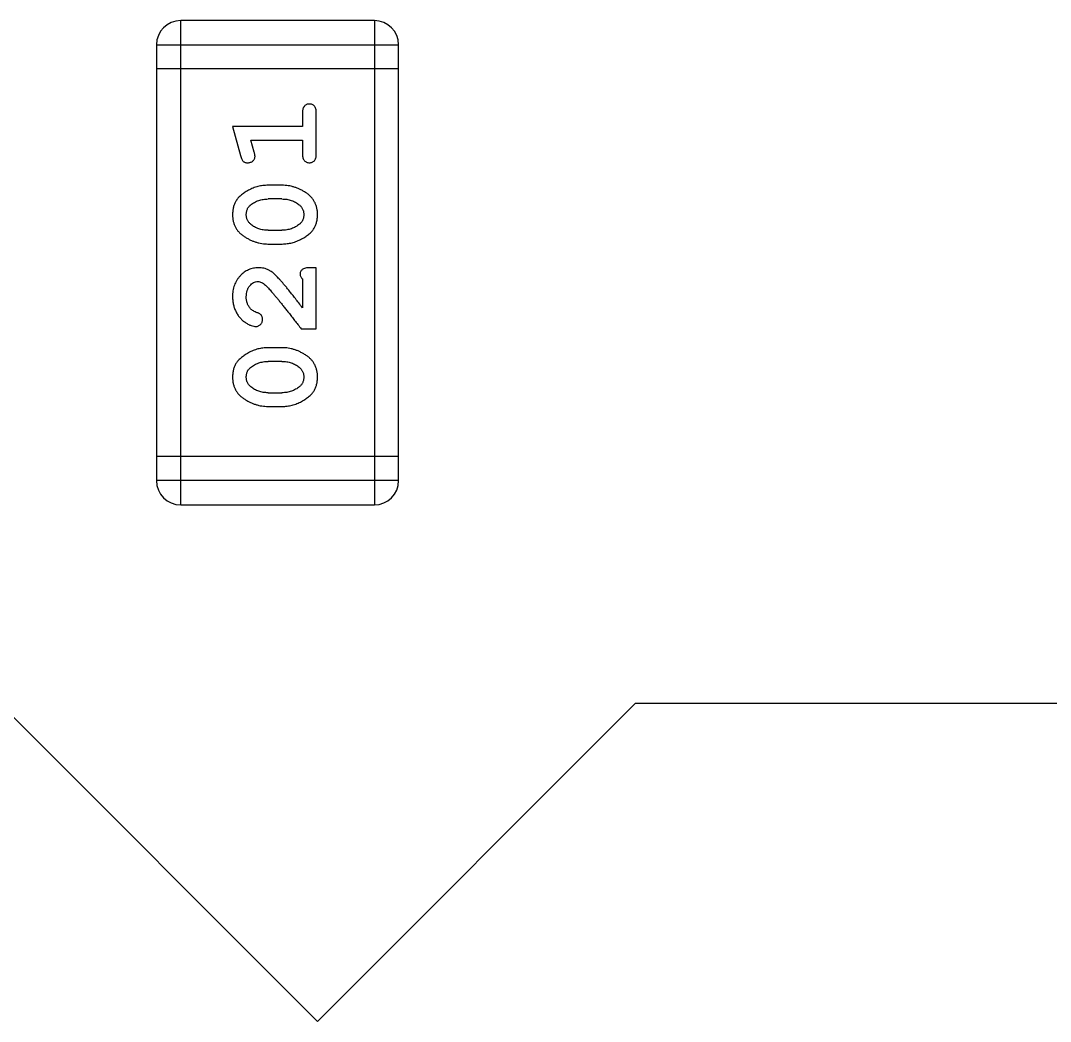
# Model space of a CAD drawing. Header units: millimetres. Extents: x 563 to 681, y 173 to 284.
# Drawn here: x 651.382 to 652.678, y 175.885 to 177.145 of the extents above; entities that cross this region are included whole.
import ezdxf

# ---------------------------------------------------------------- set-up
doc = ezdxf.new("R2010")
doc.units = ezdxf.units.MM
doc.header["$LTSCALE"] = 30.734
doc.layers.get('0').update_dxf_attribs({"linetype": 'CONTINUOUS'})

msp = doc.modelspace()

# ---------------------------------------------------------------- linework, layer by layer
at = {"linetype": 'Continuous'}
for p, q in [((651.8273, 177.1452), (651.5834, 177.1452)), ((651.5834, 176.5356), (651.5834, 177.1452)), ((651.8273, 177.1452), (651.8273, 176.5356)), ((651.5529, 177.1147), (651.8577, 177.1147)), ((651.5529, 177.1147), (651.5529, 176.5661)), ((651.8577, 176.5661), (651.8577, 177.1147)), ((651.8577, 177.0843), (651.5529, 177.0843)), ((651.7368, 177.0292), (651.7368, 177.0119)), ((651.7541, 176.9773), (651.7541, 177.0292)), ((651.7368, 177.0119), (651.6487, 177.0119)), ((651.6487, 177.0119), (651.6586, 176.9753)), ((651.6718, 176.9946), (651.7368, 176.9946)), ((651.676, 176.9796), (651.6718, 176.9946)), ((651.7368, 176.9946), (651.7368, 176.9773)), ((651.7111, 176.938), (651.6933, 176.938)), ((651.7108, 176.9207), (651.6936, 176.9207)), ((651.6936, 176.8813), (651.7108, 176.8813)), ((651.6933, 176.864), (651.7111, 176.864)), ((651.7541, 176.8341), (651.7463, 176.8341)), ((651.7541, 176.7571), (651.7541, 176.8341)), ((651.7368, 176.82), (651.7368, 176.7838)), ((651.7352, 176.7571), (651.7541, 176.7571)), ((651.7111, 176.7335), (651.6933, 176.7335)), ((651.7108, 176.7161), (651.6936, 176.7161)), ((651.6936, 176.6768), (651.7108, 176.6768)), ((651.6933, 176.6595), (651.7111, 176.6595)), ((651.8577, 176.5966), (651.5529, 176.5966)), ((651.8577, 176.5661), (651.5529, 176.5661)), ((651.5834, 176.5356), (651.8273, 176.5356)), ((651.3555, 176.2854), (651.7555, 175.8854)), ((651.7555, 175.8854), (652.1555, 176.2854)), ((653.8955, 176.2854), (652.1555, 176.2854))]:
    msp.add_line(p, q, dxfattribs=at)
for centre, start, end in [((651.5834, 177.1147), 90, 180), ((651.8273, 177.1147), 0, 90), ((651.5834, 176.5661), 180, 270), ((651.8273, 176.5661), 270, 0)]:
    msp.add_arc(centre, 0.0305, start, end, dxfattribs=at)
for points, knots in [([(651.7455, 177.0402), (651.7449, 177.0402), (651.7437, 177.0401), (651.742, 177.0396), (651.7405, 177.0388), (651.7392, 177.0376), (651.7381, 177.0361), (651.7373, 177.0341), (651.7369, 177.0318), (651.7368, 177.0301), (651.7368, 177.0292)], [0, 0, 0, 0, 0.11517, 0.223509, 0.328254, 0.438012, 0.553651, 0.682263, 0.830856, 1, 1, 1, 1]), ([(651.7541, 177.0292), (651.7541, 177.0301), (651.7541, 177.0318), (651.7536, 177.0341), (651.7529, 177.0361), (651.7518, 177.0376), (651.7505, 177.0388), (651.7489, 177.0396), (651.7473, 177.0401), (651.7461, 177.0402), (651.7455, 177.0402)], [0, 0, 0, 0, 0.169012, 0.317488, 0.445429, 0.560977, 0.67065, 0.776666, 0.88492, 1, 1, 1, 1]), ([(651.677, 176.9742), (651.677, 176.9745), (651.677, 176.9753), (651.6768, 176.9765), (651.6764, 176.978), (651.6762, 176.979), (651.676, 176.9796)], [0, 0, 0, 0, 0.183151, 0.413144, 0.682305, 1, 1, 1, 1]), ([(651.7368, 176.9773), (651.7368, 176.9764), (651.7369, 176.9747), (651.7373, 176.9724), (651.7381, 176.9704), (651.7392, 176.9689), (651.7405, 176.9677), (651.742, 176.9669), (651.7437, 176.9664), (651.7449, 176.9663), (651.7455, 176.9663)], [0, 0, 0, 0, 0.169102, 0.317658, 0.446239, 0.563118, 0.671828, 0.776546, 0.884858, 1, 1, 1, 1]), ([(651.7455, 176.9663), (651.7461, 176.9663), (651.7473, 176.9664), (651.7489, 176.9669), (651.7504, 176.9677), (651.7518, 176.9689), (651.7529, 176.9704), (651.7536, 176.9724), (651.7541, 176.9747), (651.7541, 176.9764), (651.7541, 176.9773)], [0, 0, 0, 0, 0.115051, 0.223278, 0.329269, 0.437893, 0.554681, 0.682591, 0.83103, 1, 1, 1, 1]), ([(651.6586, 176.9753), (651.6589, 176.9745), (651.6593, 176.9729), (651.6602, 176.9708), (651.6611, 176.9692), (651.6621, 176.968), (651.6633, 176.9672), (651.6646, 176.9667), (651.6661, 176.9663), (651.6672, 176.9663), (651.6678, 176.9663)], [0, 0, 0, 0, 0.187321, 0.344927, 0.475328, 0.579604, 0.674244, 0.773631, 0.882025, 1, 1, 1, 1]), ([(651.6678, 176.9663), (651.6684, 176.9663), (651.6696, 176.9664), (651.6714, 176.9668), (651.673, 176.9675), (651.6744, 176.9686), (651.6755, 176.9698), (651.6764, 176.9711), (651.6769, 176.9726), (651.677, 176.9737), (651.677, 176.9742)], [0, 0, 0, 0, 0.138815, 0.27042, 0.39836, 0.52875, 0.654955, 0.771147, 0.884581, 1, 1, 1, 1]), ([(651.6933, 176.938), (651.6923, 176.9379), (651.6901, 176.9379), (651.6869, 176.9376), (651.6838, 176.9371), (651.6807, 176.9364), (651.6776, 176.9355), (651.6746, 176.9344), (651.6717, 176.9331), (651.6688, 176.9316), (651.666, 176.93), (651.6635, 176.9284), (651.6612, 176.9267), (651.6591, 176.925), (651.6572, 176.9233), (651.6556, 176.9216), (651.6541, 176.9199), (651.6526, 176.9175), (651.651, 176.9143), (651.6497, 176.9102), (651.6489, 176.9056), (651.6488, 176.9025), (651.6487, 176.9008)], [0, 0, 0, 0, 0.049855, 0.099516, 0.148482, 0.19758, 0.246804, 0.296268, 0.346517, 0.397047, 0.446826, 0.49336, 0.537801, 0.579207, 0.617974, 0.654833, 0.689171, 0.722088, 0.786392, 0.853518, 0.924186, 1, 1, 1, 1]), ([(651.7557, 176.9011), (651.7557, 176.9025), (651.7556, 176.9053), (651.7549, 176.9094), (651.7537, 176.9133), (651.7522, 176.9168), (651.7501, 176.9202), (651.7476, 176.9232), (651.7447, 176.926), (651.7413, 176.9285), (651.7377, 176.9307), (651.734, 176.9326), (651.7303, 176.9343), (651.7265, 176.9356), (651.7227, 176.9367), (651.7189, 176.9374), (651.715, 176.9379), (651.7124, 176.9379), (651.7111, 176.938)], [0, 0, 0, 0, 0.067217, 0.131051, 0.19272, 0.252824, 0.312745, 0.373449, 0.436041, 0.501494, 0.567761, 0.632087, 0.695096, 0.757109, 0.817993, 0.878657, 0.939311, 1, 1, 1, 1]), ([(651.666, 176.9009), (651.666, 176.9016), (651.6661, 176.9028), (651.6663, 176.9046), (651.6667, 176.9063), (651.6673, 176.9079), (651.6681, 176.9094), (651.669, 176.9107), (651.6701, 176.912), (651.6709, 176.9127), (651.6713, 176.9131)], [0, 0, 0, 0, 0.138115, 0.270177, 0.397547, 0.520057, 0.63869, 0.757499, 0.878226, 1, 1, 1, 1]), ([(651.6713, 176.9131), (651.6721, 176.9137), (651.6737, 176.9149), (651.6762, 176.9164), (651.6789, 176.9178), (651.6816, 176.9188), (651.6845, 176.9197), (651.6874, 176.9202), (651.6905, 176.9206), (651.6926, 176.9206), (651.6936, 176.9207)], [0, 0, 0, 0, 0.125331, 0.248948, 0.371201, 0.494032, 0.616811, 0.742104, 0.868849, 1, 1, 1, 1]), ([(651.7108, 176.9207), (651.7119, 176.9206), (651.7139, 176.9206), (651.717, 176.9203), (651.7199, 176.9197), (651.7227, 176.9189), (651.7254, 176.9179), (651.7279, 176.9166), (651.7304, 176.9152), (651.7318, 176.914), (651.7326, 176.9134)], [0, 0, 0, 0, 0.135449, 0.266263, 0.393429, 0.516942, 0.639128, 0.758779, 0.879341, 1, 1, 1, 1]), ([(651.7326, 176.9134), (651.733, 176.913), (651.734, 176.9122), (651.7351, 176.9109), (651.7361, 176.9095), (651.737, 176.908), (651.7376, 176.9064), (651.7381, 176.9047), (651.7383, 176.9029), (651.7384, 176.9017), (651.7384, 176.9011)], [0, 0, 0, 0, 0.129853, 0.25607, 0.380154, 0.49978, 0.62208, 0.743277, 0.868791, 1, 1, 1, 1]), ([(651.6487, 176.9008), (651.6488, 176.8994), (651.6488, 176.8966), (651.6495, 176.8925), (651.6507, 176.8887), (651.6522, 176.8851), (651.6543, 176.8818), (651.6568, 176.8787), (651.6598, 176.8759), (651.6632, 176.8735), (651.6668, 176.8713), (651.6705, 176.8694), (651.6742, 176.8677), (651.6779, 176.8664), (651.6817, 176.8653), (651.6856, 176.8646), (651.6894, 176.8641), (651.692, 176.8641), (651.6933, 176.864)], [0, 0, 0, 0, 0.06692, 0.130834, 0.19258, 0.252759, 0.312631, 0.373411, 0.436359, 0.501894, 0.568244, 0.632472, 0.69556, 0.757163, 0.818592, 0.878885, 0.939235, 1, 1, 1, 1]), ([(651.6718, 176.8886), (651.6714, 176.889), (651.6705, 176.8898), (651.6693, 176.8911), (651.6683, 176.8925), (651.6674, 176.8941), (651.6668, 176.8957), (651.6664, 176.8973), (651.6661, 176.8991), (651.666, 176.9003), (651.666, 176.9009)], [0, 0, 0, 0, 0.13042, 0.256046, 0.378133, 0.498725, 0.620452, 0.742761, 0.869406, 1, 1, 1, 1]), ([(651.7111, 176.864), (651.7122, 176.864), (651.7143, 176.8641), (651.7175, 176.8644), (651.7206, 176.8649), (651.7237, 176.8656), (651.7267, 176.8664), (651.7297, 176.8676), (651.7327, 176.8688), (651.7356, 176.8703), (651.7383, 176.8719), (651.7408, 176.8735), (651.7431, 176.8752), (651.7453, 176.8768), (651.7471, 176.8785), (651.7488, 176.8802), (651.7502, 176.8819), (651.7518, 176.8843), (651.7534, 176.8875), (651.7547, 176.8917), (651.7556, 176.8962), (651.7556, 176.8994), (651.7557, 176.9011)], [0, 0, 0, 0, 0.049886, 0.09882, 0.148132, 0.19689, 0.246038, 0.295176, 0.345305, 0.395692, 0.445312, 0.491875, 0.535813, 0.577009, 0.616081, 0.652689, 0.687585, 0.720206, 0.785062, 0.85223, 0.923759, 1, 1, 1, 1]), ([(651.7384, 176.9011), (651.7384, 176.9005), (651.7384, 176.8992), (651.7381, 176.8974), (651.7377, 176.8957), (651.7371, 176.8941), (651.7364, 176.8927), (651.7354, 176.8913), (651.7343, 176.8901), (651.7335, 176.8893), (651.7331, 176.889)], [0, 0, 0, 0, 0.139844, 0.271849, 0.399162, 0.521619, 0.6402, 0.758957, 0.87828, 1, 1, 1, 1]), ([(651.6936, 176.8813), (651.6925, 176.8814), (651.6905, 176.8814), (651.6874, 176.8817), (651.6845, 176.8823), (651.6817, 176.8831), (651.679, 176.8841), (651.6765, 176.8854), (651.674, 176.8868), (651.6726, 176.888), (651.6718, 176.8886)], [0, 0, 0, 0, 0.135446, 0.266257, 0.393419, 0.517936, 0.639137, 0.758785, 0.879345, 1, 1, 1, 1]), ([(651.7331, 176.889), (651.7323, 176.8884), (651.7307, 176.8871), (651.7282, 176.8856), (651.7256, 176.8843), (651.7228, 176.8832), (651.7199, 176.8824), (651.717, 176.8817), (651.7139, 176.8814), (651.7119, 176.8814), (651.7108, 176.8813)], [0, 0, 0, 0, 0.124927, 0.248361, 0.370889, 0.492583, 0.61616, 0.741472, 0.869044, 1, 1, 1, 1]), ([(651.6815, 176.8341), (651.6804, 176.8341), (651.6782, 176.834), (651.6749, 176.8336), (651.6718, 176.8327), (651.6688, 176.8316), (651.666, 176.8301), (651.6633, 176.8284), (651.6607, 176.8263), (651.6583, 176.8239), (651.656, 176.8212), (651.654, 176.8184), (651.6524, 176.8153), (651.651, 176.8121), (651.65, 176.8087), (651.6492, 176.8051), (651.6488, 176.8013), (651.6487, 176.7988), (651.6487, 176.7975)], [0, 0, 0, 0, 0.060981, 0.120256, 0.178148, 0.236115, 0.293993, 0.352864, 0.413358, 0.476056, 0.539296, 0.602396, 0.665116, 0.728325, 0.792919, 0.859317, 0.928302, 1, 1, 1, 1]), ([(651.7098, 176.8174), (651.709, 176.8183), (651.7075, 176.8199), (651.7053, 176.8223), (651.7032, 176.8244), (651.7012, 176.8263), (651.6993, 176.8279), (651.6976, 176.8293), (651.6959, 176.8304), (651.6939, 176.8315), (651.6913, 176.8326), (651.6881, 176.8335), (651.6849, 176.834), (651.6826, 176.8341), (651.6815, 176.8341)], [0, 0, 0, 0, 0.103002, 0.197728, 0.285279, 0.365235, 0.437224, 0.502446, 0.560545, 0.611446, 0.707576, 0.80349, 0.900532, 1, 1, 1, 1]), ([(651.7463, 176.8341), (651.7452, 176.8341), (651.7432, 176.8341), (651.7405, 176.8336), (651.7383, 176.833), (651.7365, 176.8319), (651.7352, 176.8306), (651.7343, 176.8291), (651.7337, 176.8273), (651.7337, 176.8261), (651.7337, 176.8255)], [0, 0, 0, 0, 0.1844, 0.34094, 0.473574, 0.586824, 0.690029, 0.789175, 0.890445, 1, 1, 1, 1]), ([(651.7337, 176.8255), (651.7337, 176.825), (651.7338, 176.8241), (651.7345, 176.8227), (651.7355, 176.8213), (651.7363, 176.8204), (651.7368, 176.82)], [0, 0, 0, 0, 0.20611, 0.432681, 0.695597, 1, 1, 1, 1]), ([(651.666, 176.7973), (651.6661, 176.7987), (651.6661, 176.8014), (651.667, 176.8053), (651.6684, 176.8086), (651.6703, 176.8115), (651.6726, 176.8138), (651.675, 176.8156), (651.6777, 176.8166), (651.6796, 176.8168), (651.6805, 176.8168)], [0, 0, 0, 0, 0.156344, 0.299348, 0.4327, 0.561, 0.682299, 0.791883, 0.89611, 1, 1, 1, 1]), ([(651.6805, 176.8168), (651.6813, 176.8168), (651.683, 176.8166), (651.6854, 176.8157), (651.6879, 176.8141), (651.6894, 176.8128), (651.6903, 176.8121)], [0, 0, 0, 0, 0.212836, 0.442809, 0.70317, 1, 1, 1, 1]), ([(651.6903, 176.8121), (651.6907, 176.8116), (651.6917, 176.8107), (651.6932, 176.8091), (651.695, 176.8072), (651.6969, 176.805), (651.699, 176.8025), (651.7014, 176.7998), (651.7039, 176.7968), (651.7066, 176.7935), (651.7095, 176.7899), (651.7126, 176.786), (651.7159, 176.7819), (651.7194, 176.7775), (651.7231, 176.7728), (651.727, 176.7678), (651.731, 176.7625), (651.7338, 176.7589), (651.7352, 176.7571)], [0, 0, 0, 0, 0.026647, 0.057942, 0.094152, 0.134806, 0.180631, 0.231142, 0.286385, 0.346321, 0.411439, 0.481035, 0.555329, 0.634592, 0.718826, 0.807759, 0.901393, 1, 1, 1, 1]), ([(651.7368, 176.7838), (651.7352, 176.7858), (651.7323, 176.7896), (651.7279, 176.7951), (651.724, 176.8001), (651.7204, 176.8045), (651.7173, 176.8085), (651.7144, 176.8119), (651.712, 176.8148), (651.7105, 176.8166), (651.7098, 176.8174)], [0, 0, 0, 0, 0.176662, 0.337826, 0.484741, 0.617764, 0.73494, 0.837793, 0.926412, 1, 1, 1, 1]), ([(651.6487, 176.7975), (651.6488, 176.7958), (651.6489, 176.7924), (651.6497, 176.7875), (651.6512, 176.7827), (651.6532, 176.7782), (651.6556, 176.7741), (651.6585, 176.7704), (651.6617, 176.7673), (651.6653, 176.7648), (651.6688, 176.7628), (651.6722, 176.7613), (651.6752, 176.7604), (651.6771, 176.7603), (651.678, 176.7602)], [0, 0, 0, 0, 0.098286, 0.193983, 0.289056, 0.384352, 0.477435, 0.566197, 0.652355, 0.737986, 0.818188, 0.887401, 0.94802, 1, 1, 1, 1]), ([(651.6714, 176.7825), (651.671, 176.783), (651.6701, 176.784), (651.669, 176.7856), (651.6681, 176.7873), (651.6673, 176.7891), (651.6667, 176.7911), (651.6663, 176.7931), (651.666, 176.7952), (651.666, 176.7966), (651.666, 176.7973)], [0, 0, 0, 0, 0.121873, 0.243139, 0.363336, 0.485133, 0.607572, 0.734701, 0.864814, 1, 1, 1, 1]), ([(651.6799, 176.7775), (651.679, 176.7778), (651.6773, 176.7784), (651.675, 176.7796), (651.673, 176.7809), (651.6719, 176.782), (651.6714, 176.7825)], [0, 0, 0, 0, 0.285518, 0.544185, 0.781367, 1, 1, 1, 1]), ([(651.678, 176.7602), (651.6786, 176.7602), (651.6797, 176.7603), (651.6812, 176.7608), (651.6827, 176.7616), (651.684, 176.7628), (651.6851, 176.7641), (651.6859, 176.7657), (651.6864, 176.7673), (651.6865, 176.7684), (651.6865, 176.769)], [0, 0, 0, 0, 0.120856, 0.239483, 0.360995, 0.490166, 0.620982, 0.746416, 0.870253, 1, 1, 1, 1]), ([(651.6865, 176.769), (651.6865, 176.7695), (651.6864, 176.7705), (651.6861, 176.7718), (651.6857, 176.7731), (651.685, 176.7742), (651.6841, 176.7753), (651.6829, 176.7761), (651.6815, 176.7769), (651.6805, 176.7773), (651.6799, 176.7775)], [0, 0, 0, 0, 0.127347, 0.246131, 0.359406, 0.470543, 0.586092, 0.711469, 0.847022, 1, 1, 1, 1]), ([(651.6933, 176.7335), (651.6923, 176.7334), (651.6901, 176.7334), (651.6869, 176.7331), (651.6838, 176.7326), (651.6807, 176.7319), (651.6776, 176.731), (651.6746, 176.7299), (651.6717, 176.7286), (651.6688, 176.7271), (651.666, 176.7255), (651.6635, 176.7238), (651.6612, 176.7222), (651.6591, 176.7205), (651.6572, 176.7188), (651.6556, 176.7171), (651.6541, 176.7154), (651.6526, 176.713), (651.651, 176.7098), (651.6497, 176.7057), (651.6489, 176.7011), (651.6488, 176.6979), (651.6487, 176.6963)], [0, 0, 0, 0, 0.049855, 0.099516, 0.148482, 0.19758, 0.246804, 0.296268, 0.346517, 0.397047, 0.446826, 0.49336, 0.537801, 0.579207, 0.617974, 0.654833, 0.689171, 0.722088, 0.786392, 0.853518, 0.924186, 1, 1, 1, 1]), ([(651.7557, 176.6966), (651.7557, 176.698), (651.7556, 176.7008), (651.7549, 176.7049), (651.7537, 176.7087), (651.7522, 176.7123), (651.7501, 176.7157), (651.7476, 176.7187), (651.7447, 176.7215), (651.7413, 176.7239), (651.7377, 176.7261), (651.734, 176.7281), (651.7303, 176.7298), (651.7265, 176.7311), (651.7227, 176.7321), (651.7189, 176.7329), (651.715, 176.7334), (651.7124, 176.7334), (651.7111, 176.7335)], [0, 0, 0, 0, 0.067217, 0.131051, 0.19272, 0.252824, 0.312745, 0.373449, 0.436041, 0.501494, 0.567761, 0.632087, 0.695096, 0.757109, 0.817993, 0.878657, 0.939311, 1, 1, 1, 1]), ([(651.666, 176.6964), (651.666, 176.6971), (651.6661, 176.6983), (651.6663, 176.7001), (651.6667, 176.7018), (651.6673, 176.7034), (651.6681, 176.7049), (651.669, 176.7062), (651.6701, 176.7075), (651.6709, 176.7082), (651.6713, 176.7086)], [0, 0, 0, 0, 0.138115, 0.270177, 0.397547, 0.520057, 0.63869, 0.757499, 0.878226, 1, 1, 1, 1]), ([(651.6713, 176.7086), (651.6721, 176.7092), (651.6737, 176.7104), (651.6762, 176.7119), (651.6789, 176.7132), (651.6816, 176.7143), (651.6845, 176.7151), (651.6874, 176.7157), (651.6905, 176.7161), (651.6926, 176.7161), (651.6936, 176.7161)], [0, 0, 0, 0, 0.125331, 0.248948, 0.371201, 0.494032, 0.616811, 0.742104, 0.868849, 1, 1, 1, 1]), ([(651.7108, 176.7161), (651.7119, 176.7161), (651.7139, 176.7161), (651.717, 176.7158), (651.7199, 176.7152), (651.7227, 176.7144), (651.7254, 176.7134), (651.7279, 176.7121), (651.7304, 176.7106), (651.7318, 176.7095), (651.7326, 176.7089)], [0, 0, 0, 0, 0.135449, 0.266263, 0.393429, 0.516942, 0.639128, 0.758779, 0.879341, 1, 1, 1, 1]), ([(651.7326, 176.7089), (651.733, 176.7085), (651.734, 176.7077), (651.7351, 176.7064), (651.7361, 176.7049), (651.737, 176.7034), (651.7376, 176.7019), (651.7381, 176.7002), (651.7383, 176.6984), (651.7384, 176.6972), (651.7384, 176.6966)], [0, 0, 0, 0, 0.129853, 0.25607, 0.380154, 0.49978, 0.62208, 0.743277, 0.868791, 1, 1, 1, 1]), ([(651.6487, 176.6963), (651.6488, 176.6949), (651.6488, 176.6921), (651.6495, 176.688), (651.6507, 176.6841), (651.6522, 176.6806), (651.6543, 176.6773), (651.6568, 176.6742), (651.6598, 176.6714), (651.6632, 176.669), (651.6668, 176.6668), (651.6705, 176.6648), (651.6742, 176.6632), (651.6779, 176.6619), (651.6817, 176.6608), (651.6856, 176.6601), (651.6894, 176.6596), (651.692, 176.6595), (651.6933, 176.6595)], [0, 0, 0, 0, 0.06692, 0.130834, 0.19258, 0.252759, 0.312631, 0.373411, 0.436359, 0.501894, 0.568244, 0.632472, 0.69556, 0.757163, 0.818592, 0.878885, 0.939235, 1, 1, 1, 1]), ([(651.6718, 176.6841), (651.6714, 176.6845), (651.6705, 176.6853), (651.6693, 176.6866), (651.6683, 176.688), (651.6674, 176.6895), (651.6668, 176.6911), (651.6664, 176.6928), (651.6661, 176.6946), (651.666, 176.6958), (651.666, 176.6964)], [0, 0, 0, 0, 0.13042, 0.256046, 0.378133, 0.498725, 0.620452, 0.742761, 0.869406, 1, 1, 1, 1]), ([(651.7111, 176.6595), (651.7122, 176.6595), (651.7143, 176.6596), (651.7175, 176.6599), (651.7206, 176.6604), (651.7237, 176.6611), (651.7267, 176.6619), (651.7297, 176.6631), (651.7327, 176.6643), (651.7356, 176.6658), (651.7383, 176.6674), (651.7408, 176.669), (651.7431, 176.6706), (651.7453, 176.6723), (651.7471, 176.674), (651.7488, 176.6757), (651.7502, 176.6774), (651.7518, 176.6798), (651.7534, 176.683), (651.7547, 176.6872), (651.7556, 176.6917), (651.7556, 176.6949), (651.7557, 176.6966)], [0, 0, 0, 0, 0.049886, 0.09882, 0.148132, 0.19689, 0.246038, 0.295176, 0.345305, 0.395692, 0.445312, 0.491875, 0.535813, 0.577009, 0.616081, 0.652689, 0.687585, 0.720206, 0.785062, 0.85223, 0.923759, 1, 1, 1, 1]), ([(651.7384, 176.6966), (651.7384, 176.696), (651.7384, 176.6947), (651.7381, 176.6929), (651.7377, 176.6912), (651.7371, 176.6896), (651.7364, 176.6882), (651.7354, 176.6868), (651.7343, 176.6856), (651.7335, 176.6848), (651.7331, 176.6845)], [0, 0, 0, 0, 0.139844, 0.271849, 0.399162, 0.521619, 0.6402, 0.758957, 0.87828, 1, 1, 1, 1]), ([(651.6936, 176.6768), (651.6925, 176.6768), (651.6905, 176.6769), (651.6874, 176.6772), (651.6845, 176.6778), (651.6817, 176.6786), (651.679, 176.6796), (651.6765, 176.6809), (651.674, 176.6823), (651.6726, 176.6835), (651.6718, 176.6841)], [0, 0, 0, 0, 0.135446, 0.266257, 0.393419, 0.517936, 0.639137, 0.758785, 0.879345, 1, 1, 1, 1]), ([(651.7331, 176.6845), (651.7323, 176.6838), (651.7307, 176.6826), (651.7282, 176.6811), (651.7256, 176.6797), (651.7228, 176.6787), (651.7199, 176.6779), (651.717, 176.6772), (651.7139, 176.6769), (651.7119, 176.6768), (651.7108, 176.6768)], [0, 0, 0, 0, 0.124927, 0.248361, 0.370889, 0.492583, 0.61616, 0.741472, 0.869044, 1, 1, 1, 1])]:
    msp.add_open_spline(points, degree=3, knots=knots, dxfattribs=at)

doc.saveas('drawing.dxf')
